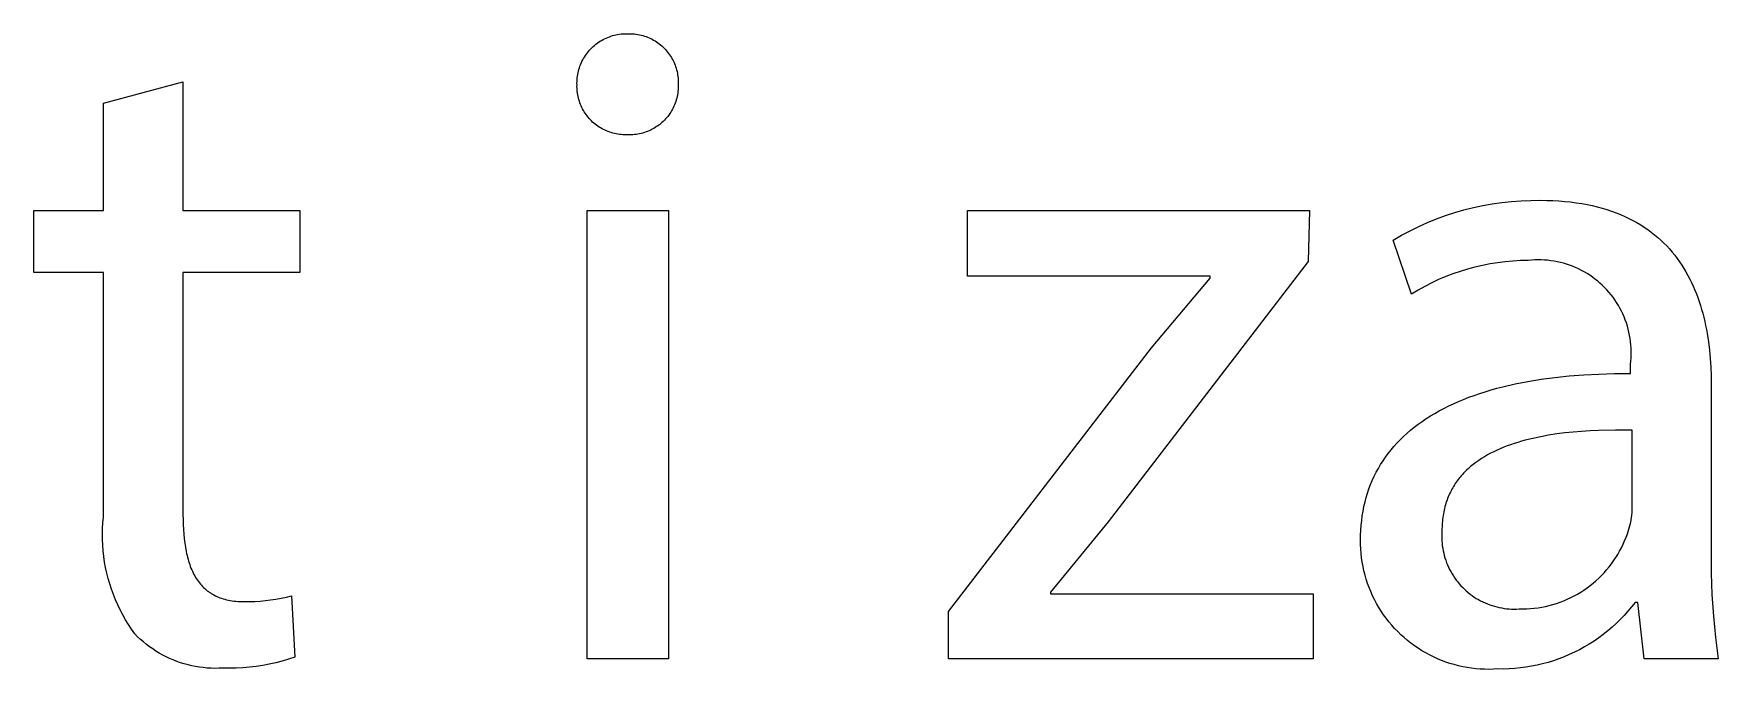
# Model space of a CAD drawing. Header units: millimetres. Extents: x 373 to 3451, y -552 to 1598.
# Drawn here: x 2560.8 to 2616.8, y -500.7 to -479.6 of the extents above; entities that cross this region are included whole.
import ezdxf

# ---------------------------------------------------------------- set-up
doc = ezdxf.new("R2010")
doc.units = ezdxf.units.MM
doc.header["$MEASUREMENT"] = 0
doc.layers.add('Domyślny', color=7, linetype='Continuous', true_color=0x000000)

msp = doc.modelspace()

# ---------------------------------------------------------------- linework, layer by layer
at = {"layer": 'Domyślny', "color": 18, "lineweight": 15, "true_color": 0x000000}
for p, q in [((2579.675, -479.785), (2579.725, -479.757)), ((2579.725, -479.757), (2579.776, -479.731)), ((2579.776, -479.731), (2579.827, -479.707)), ((2579.827, -479.707), (2579.88, -479.684)), ((2579.88, -479.684), (2579.933, -479.664)), ((2579.933, -479.664), (2579.987, -479.645)), ((2579.987, -479.645), (2580.042, -479.628)), ((2580.042, -479.628), (2580.097, -479.613)), ((2580.097, -479.613), (2580.153, -479.599)), ((2580.153, -479.599), (2580.209, -479.588)), ((2580.209, -479.588), (2580.265, -479.579)), ((2580.265, -479.579), (2580.322, -479.572)), ((2580.322, -479.572), (2580.379, -479.566)), ((2580.379, -479.566), (2580.436, -479.563)), ((2580.436, -479.563), (2580.493, -479.562)), ((2580.493, -479.562), (2580.55, -479.562)), ((2580.55, -479.562), (2580.606, -479.562)), ((2580.606, -479.562), (2580.662, -479.563)), ((2580.662, -479.563), (2580.718, -479.566)), ((2580.718, -479.566), (2580.773, -479.571)), ((2580.773, -479.571), (2580.829, -479.578)), ((2580.829, -479.578), (2580.884, -479.586)), ((2580.884, -479.586), (2580.938, -479.597)), ((2580.938, -479.597), (2580.993, -479.61)), ((2580.993, -479.61), (2581.047, -479.624)), ((2581.047, -479.624), (2581.1, -479.64)), ((2581.1, -479.64), (2581.153, -479.659)), ((2581.153, -479.659), (2581.205, -479.678)), ((2581.205, -479.678), (2581.256, -479.7)), ((2581.256, -479.7), (2581.307, -479.724)), ((2581.307, -479.724), (2581.357, -479.749)), ((2581.357, -479.749), (2581.406, -479.776)), ((2579.106, -480.338), (2579.137, -480.29)), ((2579.137, -480.29), (2579.17, -480.243)), ((2579.17, -480.243), (2579.204, -480.197)), ((2579.204, -480.197), (2579.24, -480.153)), ((2579.24, -480.153), (2579.278, -480.109)), ((2579.278, -480.109), (2579.317, -480.067)), ((2579.317, -480.067), (2579.357, -480.027)), ((2579.357, -480.027), (2579.399, -479.988)), ((2579.399, -479.988), (2579.442, -479.95)), ((2579.442, -479.95), (2579.486, -479.914)), ((2579.486, -479.914), (2579.532, -479.879)), ((2579.532, -479.879), (2579.578, -479.846)), ((2579.578, -479.846), (2579.626, -479.815)), ((2579.626, -479.815), (2579.675, -479.785)), ((2581.406, -479.776), (2581.454, -479.804)), ((2581.454, -479.804), (2581.501, -479.834)), ((2581.501, -479.834), (2581.546, -479.866)), ((2581.546, -479.866), (2581.591, -479.899)), ((2581.591, -479.899), (2581.635, -479.934)), ((2581.635, -479.934), (2581.677, -479.97)), ((2581.677, -479.97), (2581.718, -480.008)), ((2581.718, -480.008), (2581.758, -480.047)), ((2581.758, -480.047), (2581.796, -480.088)), ((2581.796, -480.088), (2581.833, -480.13)), ((2581.833, -480.13), (2581.869, -480.173)), ((2581.869, -480.173), (2581.903, -480.217)), ((2581.903, -480.217), (2581.935, -480.262)), ((2581.935, -480.262), (2581.966, -480.309)), ((2581.966, -480.309), (2581.996, -480.356)), ((2578.883, -480.922), (2578.894, -480.866)), ((2578.894, -480.866), (2578.907, -480.81)), ((2578.907, -480.81), (2578.922, -480.755)), ((2578.922, -480.755), (2578.938, -480.7)), ((2578.938, -480.7), (2578.957, -480.646)), ((2578.957, -480.646), (2578.977, -480.593)), ((2578.977, -480.593), (2578.999, -480.54)), ((2578.999, -480.54), (2579.024, -480.488)), ((2579.024, -480.488), (2579.049, -480.437)), ((2579.049, -480.437), (2579.077, -480.387)), ((2579.077, -480.387), (2579.106, -480.338)), ((2581.996, -480.356), (2582.023, -480.405)), ((2582.023, -480.405), (2582.049, -480.454)), ((2582.049, -480.454), (2582.073, -480.504)), ((2582.073, -480.504), (2582.096, -480.555)), ((2582.096, -480.555), (2582.117, -480.607)), ((2582.117, -480.607), (2582.136, -480.659)), ((2582.136, -480.659), (2582.153, -480.713)), ((2582.153, -480.713), (2582.168, -480.766)), ((2582.168, -480.766), (2582.182, -480.82)), ((2582.182, -480.82), (2582.193, -480.875)), ((2582.193, -480.875), (2582.203, -480.93)), ((2563.12, -481.868), (2565.764, -481.161)), ((2565.764, -481.161), (2565.764, -485.445)), ((2578.858, -481.206), (2578.859, -481.149)), ((2578.859, -481.264), (2578.858, -481.206)), ((2578.858, -481.319), (2578.859, -481.264)), ((2578.86, -481.374), (2578.858, -481.319)), ((2578.859, -481.149), (2578.862, -481.092)), ((2578.862, -481.429), (2578.86, -481.374)), ((2578.862, -481.092), (2578.867, -481.035)), ((2578.867, -481.485), (2578.862, -481.429)), ((2578.867, -481.035), (2578.874, -480.978)), ((2578.874, -480.978), (2578.883, -480.922)), ((2582.203, -480.93), (2582.211, -480.985)), ((2582.211, -480.985), (2582.216, -481.041)), ((2582.217, -481.432), (2582.212, -481.488)), ((2582.216, -481.041), (2582.22, -481.096)), ((2582.22, -481.376), (2582.217, -481.432)), ((2582.22, -481.096), (2582.222, -481.152)), ((2582.222, -481.32), (2582.22, -481.376)), ((2582.223, -481.208), (2582.221, -481.264)), ((2582.221, -481.264), (2582.222, -481.32)), ((2582.222, -481.152), (2582.223, -481.208)), ((2563.12, -485.445), (2563.12, -481.868)), ((2578.874, -481.539), (2578.867, -481.485)), ((2578.883, -481.594), (2578.874, -481.539)), ((2578.893, -481.648), (2578.883, -481.594)), ((2578.906, -481.702), (2578.893, -481.648)), ((2578.92, -481.756), (2578.906, -481.702)), ((2578.936, -481.809), (2578.92, -481.756)), ((2578.954, -481.861), (2578.936, -481.809)), ((2578.974, -481.913), (2578.954, -481.861)), ((2578.995, -481.964), (2578.974, -481.913)), ((2579.018, -482.014), (2578.995, -481.964)), ((2582.079, -481.975), (2582.055, -482.026)), ((2582.101, -481.924), (2582.079, -481.975)), ((2582.121, -481.871), (2582.101, -481.924)), ((2582.14, -481.818), (2582.121, -481.871)), ((2582.157, -481.764), (2582.14, -481.818)), ((2582.171, -481.71), (2582.157, -481.764)), ((2582.184, -481.655), (2582.171, -481.71)), ((2582.195, -481.6), (2582.184, -481.655)), ((2582.205, -481.544), (2582.195, -481.6)), ((2582.212, -481.488), (2582.205, -481.544)), ((2579.043, -482.063), (2579.018, -482.014)), ((2579.07, -482.112), (2579.043, -482.063)), ((2579.098, -482.16), (2579.07, -482.112)), ((2579.128, -482.206), (2579.098, -482.16)), ((2579.159, -482.252), (2579.128, -482.206)), ((2579.192, -482.296), (2579.159, -482.252)), ((2579.227, -482.339), (2579.192, -482.296)), ((2579.262, -482.381), (2579.227, -482.339)), ((2579.3, -482.422), (2579.262, -482.381)), ((2579.339, -482.462), (2579.3, -482.422)), ((2579.379, -482.5), (2579.339, -482.462)), ((2579.42, -482.537), (2579.379, -482.5)), ((2579.463, -482.572), (2579.42, -482.537)), ((2581.639, -482.553), (2581.596, -482.589)), ((2581.682, -482.516), (2581.639, -482.553)), ((2581.723, -482.478), (2581.682, -482.516)), ((2581.763, -482.439), (2581.723, -482.478)), ((2581.802, -482.398), (2581.763, -482.439)), ((2581.839, -482.355), (2581.802, -482.398)), ((2581.875, -482.312), (2581.839, -482.355)), ((2581.909, -482.267), (2581.875, -482.312)), ((2581.941, -482.221), (2581.909, -482.267)), ((2581.972, -482.174), (2581.941, -482.221)), ((2582.001, -482.125), (2581.972, -482.174)), ((2582.029, -482.076), (2582.001, -482.125)), ((2582.055, -482.026), (2582.029, -482.076)), ((2579.506, -482.606), (2579.463, -482.572)), ((2579.551, -482.638), (2579.506, -482.606)), ((2579.597, -482.669), (2579.551, -482.638)), ((2579.644, -482.698), (2579.597, -482.669)), ((2579.693, -482.725), (2579.644, -482.698)), ((2579.741, -482.751), (2579.693, -482.725)), ((2579.791, -482.775), (2579.741, -482.751)), ((2579.842, -482.798), (2579.791, -482.775)), ((2579.893, -482.818), (2579.842, -482.798)), ((2579.945, -482.837), (2579.893, -482.818)), ((2579.998, -482.854), (2579.945, -482.837)), ((2580.051, -482.869), (2579.998, -482.854)), ((2580.105, -482.883), (2580.051, -482.869)), ((2580.159, -482.894), (2580.105, -482.883)), ((2580.213, -482.904), (2580.159, -482.894)), ((2580.268, -482.912), (2580.213, -482.904)), ((2580.323, -482.918), (2580.268, -482.912)), ((2580.378, -482.922), (2580.323, -482.918)), ((2580.433, -482.924), (2580.378, -482.922)), ((2580.489, -482.924), (2580.433, -482.924)), ((2580.545, -482.927), (2580.489, -482.924)), ((2580.601, -482.928), (2580.545, -482.927)), ((2580.658, -482.927), (2580.601, -482.928)), ((2580.714, -482.924), (2580.658, -482.927)), ((2580.77, -482.919), (2580.714, -482.924)), ((2580.826, -482.913), (2580.77, -482.919)), ((2580.882, -482.904), (2580.826, -482.913)), ((2580.937, -482.893), (2580.882, -482.904)), ((2580.992, -482.881), (2580.937, -482.893)), ((2581.046, -482.866), (2580.992, -482.881)), ((2581.1, -482.85), (2581.046, -482.866)), ((2581.153, -482.832), (2581.1, -482.85)), ((2581.206, -482.812), (2581.153, -482.832)), ((2581.258, -482.79), (2581.206, -482.812)), ((2581.309, -482.766), (2581.258, -482.79)), ((2581.359, -482.741), (2581.309, -482.766)), ((2581.409, -482.714), (2581.359, -482.741)), ((2581.457, -482.685), (2581.409, -482.714)), ((2581.504, -482.654), (2581.457, -482.685)), ((2581.55, -482.622), (2581.504, -482.654)), ((2581.596, -482.589), (2581.55, -482.622)), ((2608.334, -485.423), (2608.645, -485.345)), ((2608.645, -485.345), (2608.959, -485.278)), ((2608.959, -485.278), (2609.274, -485.221)), ((2609.274, -485.221), (2609.592, -485.176)), ((2609.592, -485.176), (2609.911, -485.141)), ((2609.911, -485.141), (2610.23, -485.118)), ((2610.23, -485.118), (2610.551, -485.106)), ((2610.551, -485.106), (2610.871, -485.105)), ((2610.871, -485.105), (2611.082, -485.107)), ((2611.082, -485.107), (2611.288, -485.114)), ((2611.288, -485.114), (2611.489, -485.125)), ((2611.489, -485.125), (2611.685, -485.141)), ((2611.685, -485.141), (2611.876, -485.16)), ((2611.876, -485.16), (2612.063, -485.184)), ((2612.063, -485.184), (2612.245, -485.212)), ((2612.245, -485.212), (2612.422, -485.245)), ((2612.422, -485.245), (2612.595, -485.281)), ((2612.595, -485.281), (2612.763, -485.321)), ((2612.763, -485.321), (2612.926, -485.365)), ((2560.804, -487.505), (2560.804, -485.445)), ((2560.804, -485.445), (2563.12, -485.445)), ((2565.764, -485.445), (2569.649, -485.445)), ((2569.649, -485.445), (2569.649, -487.505)), ((2579.197, -485.445), (2581.903, -485.445)), ((2579.197, -500.357), (2579.197, -485.445)), ((2581.903, -485.445), (2581.903, -500.357)), ((2591.831, -487.625), (2591.831, -485.442)), ((2591.831, -485.442), (2603.197, -485.442)), ((2603.197, -485.442), (2603.156, -487.143)), ((2606.831, -485.974), (2607.124, -485.843)), ((2607.124, -485.843), (2607.421, -485.722)), ((2607.421, -485.722), (2607.722, -485.612)), ((2607.722, -485.612), (2608.026, -485.512)), ((2608.026, -485.512), (2608.334, -485.423)), ((2612.926, -485.365), (2613.085, -485.412)), ((2613.085, -485.412), (2613.24, -485.463)), ((2613.24, -485.463), (2613.39, -485.518)), ((2613.39, -485.518), (2613.536, -485.577)), ((2613.536, -485.577), (2613.678, -485.638)), ((2613.678, -485.638), (2613.816, -485.704)), ((2613.816, -485.704), (2613.95, -485.772)), ((2613.95, -485.772), (2614.079, -485.844)), ((2614.079, -485.844), (2614.205, -485.919)), ((2605.983, -486.427), (2606.26, -486.266)), ((2606.587, -488.221), (2605.983, -486.427)), ((2606.26, -486.266), (2606.543, -486.115)), ((2606.543, -486.115), (2606.831, -485.974)), ((2614.205, -485.919), (2614.326, -485.997)), ((2614.326, -485.997), (2614.444, -486.078)), ((2614.444, -486.078), (2614.558, -486.162)), ((2614.558, -486.162), (2614.668, -486.248)), ((2614.668, -486.248), (2614.774, -486.338)), ((2614.774, -486.338), (2614.876, -486.43)), ((2614.876, -486.43), (2614.975, -486.525)), ((2614.975, -486.525), (2615.071, -486.623)), ((2615.071, -486.623), (2615.162, -486.723)), ((2615.162, -486.723), (2615.251, -486.825)), ((2615.251, -486.825), (2615.335, -486.93)), ((2615.335, -486.93), (2615.417, -487.037)), ((2563.12, -487.505), (2560.804, -487.505)), ((2563.12, -495.643), (2563.12, -487.505)), ((2569.649, -487.505), (2565.764, -487.505)), ((2565.764, -487.505), (2565.764, -495.55)), ((2603.156, -487.143), (2596.515, -495.793)), ((2607.966, -487.552), (2607.727, -487.643)), ((2608.208, -487.469), (2607.966, -487.552)), ((2608.452, -487.394), (2608.208, -487.469)), ((2608.699, -487.327), (2608.452, -487.394)), ((2608.949, -487.269), (2608.699, -487.327)), ((2609.2, -487.22), (2608.949, -487.269)), ((2609.452, -487.179), (2609.2, -487.22)), ((2609.706, -487.147), (2609.452, -487.179)), ((2609.961, -487.124), (2609.706, -487.147)), ((2610.216, -487.109), (2609.961, -487.124)), ((2610.472, -487.103), (2610.216, -487.109)), ((2610.578, -487.093), (2610.472, -487.103)), ((2610.685, -487.087), (2610.578, -487.093)), ((2610.792, -487.085), (2610.685, -487.087)), ((2610.9, -487.086), (2610.792, -487.085)), ((2611.007, -487.091), (2610.9, -487.086)), ((2611.113, -487.099), (2611.007, -487.091)), ((2611.22, -487.112), (2611.113, -487.099)), ((2611.326, -487.128), (2611.22, -487.112)), ((2611.431, -487.147), (2611.326, -487.128)), ((2611.536, -487.171), (2611.431, -487.147)), ((2611.639, -487.198), (2611.536, -487.171)), ((2611.742, -487.228), (2611.639, -487.198)), ((2611.844, -487.263), (2611.742, -487.228)), ((2611.944, -487.3), (2611.844, -487.263)), ((2612.043, -487.341), (2611.944, -487.3)), ((2612.14, -487.386), (2612.043, -487.341)), ((2612.236, -487.434), (2612.14, -487.386)), ((2612.33, -487.485), (2612.236, -487.434)), ((2612.422, -487.54), (2612.33, -487.485)), ((2612.513, -487.597), (2612.422, -487.54)), ((2615.417, -487.037), (2615.495, -487.146)), ((2615.495, -487.146), (2615.57, -487.257)), ((2615.57, -487.257), (2615.641, -487.371)), ((2615.641, -487.371), (2615.71, -487.486)), ((2615.71, -487.486), (2615.775, -487.603)), ((2599.897, -487.625), (2591.831, -487.625)), ((2597.95, -490.013), (2599.897, -487.697)), ((2599.897, -487.697), (2599.897, -487.625)), ((2606.807, -488.09), (2606.587, -488.221)), ((2607.031, -487.966), (2606.807, -488.09)), ((2607.26, -487.851), (2607.031, -487.966)), ((2607.492, -487.743), (2607.26, -487.851)), ((2607.727, -487.643), (2607.492, -487.743)), ((2612.601, -487.658), (2612.513, -487.597)), ((2612.687, -487.722), (2612.601, -487.658)), ((2612.771, -487.788), (2612.687, -487.722)), ((2612.852, -487.858), (2612.771, -487.788)), ((2612.931, -487.931), (2612.852, -487.858)), ((2613.008, -488.006), (2612.931, -487.931)), ((2613.081, -488.083), (2613.008, -488.006)), ((2613.152, -488.164), (2613.081, -488.083)), ((2615.775, -487.603), (2615.837, -487.722)), ((2615.837, -487.722), (2615.896, -487.843)), ((2615.896, -487.843), (2615.953, -487.965)), ((2615.953, -487.965), (2616.006, -488.089)), ((2616.006, -488.089), (2616.056, -488.215)), ((2613.22, -488.246), (2613.152, -488.164)), ((2613.286, -488.331), (2613.22, -488.246)), ((2613.348, -488.418), (2613.286, -488.331)), ((2613.407, -488.508), (2613.348, -488.418)), ((2613.463, -488.599), (2613.407, -488.508)), ((2613.516, -488.692), (2613.463, -488.599)), ((2613.565, -488.787), (2613.516, -488.692)), ((2616.056, -488.215), (2616.104, -488.342)), ((2616.104, -488.342), (2616.149, -488.47)), ((2616.149, -488.47), (2616.191, -488.6)), ((2616.191, -488.6), (2616.231, -488.731)), ((2613.612, -488.884), (2613.565, -488.787)), ((2613.654, -488.982), (2613.612, -488.884)), ((2613.694, -489.082), (2613.654, -488.982)), ((2613.73, -489.183), (2613.694, -489.082)), ((2613.762, -489.285), (2613.73, -489.183)), ((2616.231, -488.731), (2616.268, -488.863)), ((2616.268, -488.863), (2616.302, -488.996)), ((2616.302, -488.996), (2616.334, -489.13)), ((2616.334, -489.13), (2616.363, -489.265)), ((2616.363, -489.265), (2616.391, -489.401)), ((2613.791, -489.388), (2613.762, -489.285)), ((2613.816, -489.492), (2613.791, -489.388)), ((2613.837, -489.597), (2613.816, -489.492)), ((2613.855, -489.703), (2613.837, -489.597)), ((2613.869, -489.809), (2613.855, -489.703)), ((2613.88, -489.916), (2613.869, -489.809)), ((2616.391, -489.401), (2616.415, -489.538)), ((2616.415, -489.538), (2616.458, -489.814)), ((2616.458, -489.814), (2616.492, -490.091)), ((2591.206, -498.786), (2597.95, -490.013)), ((2613.876, -490.451), (2613.884, -490.344)), ((2613.886, -490.023), (2613.88, -489.916)), ((2613.884, -490.344), (2613.889, -490.237)), ((2613.889, -490.13), (2613.886, -490.023)), ((2613.889, -490.237), (2613.889, -490.13)), ((2616.492, -490.091), (2616.518, -490.371)), ((2616.518, -490.371), (2616.536, -490.651)), ((2611.354, -490.996), (2611.825, -490.947)), ((2611.825, -490.947), (2612.312, -490.909)), ((2612.312, -490.909), (2612.814, -490.882)), ((2612.814, -490.882), (2613.332, -490.868)), ((2613.332, -490.868), (2613.864, -490.865)), ((2613.864, -490.557), (2613.876, -490.451)), ((2613.864, -490.865), (2613.864, -490.557)), ((2616.536, -490.651), (2616.546, -490.932)), ((2616.546, -490.932), (2616.549, -491.213)), ((2608.856, -491.529), (2609.042, -491.47)), ((2609.042, -491.47), (2609.232, -491.413)), ((2609.232, -491.413), (2609.426, -491.358)), ((2609.426, -491.358), (2609.624, -491.307)), ((2609.624, -491.307), (2610.033, -491.212)), ((2610.033, -491.212), (2610.457, -491.129)), ((2610.457, -491.129), (2610.898, -491.057)), ((2610.898, -491.057), (2611.354, -490.996)), ((2616.549, -491.213), (2616.549, -496.789)), ((2607.514, -492.106), (2607.667, -492.024)), ((2607.667, -492.024), (2607.825, -491.945)), ((2607.825, -491.945), (2607.986, -491.869)), ((2607.986, -491.869), (2608.152, -491.796)), ((2608.152, -491.796), (2608.322, -491.725)), ((2608.322, -491.725), (2608.495, -491.657)), ((2608.495, -491.657), (2608.673, -491.592)), ((2608.673, -491.592), (2608.856, -491.529)), ((2606.683, -492.65), (2606.811, -492.553)), ((2606.811, -492.553), (2606.943, -492.458)), ((2606.943, -492.458), (2607.08, -492.366)), ((2607.08, -492.366), (2607.22, -492.276)), ((2607.22, -492.276), (2607.365, -492.19)), ((2607.365, -492.19), (2607.514, -492.106)), ((2606.007, -493.289), (2606.109, -493.176)), ((2606.109, -493.176), (2606.215, -493.066)), ((2606.215, -493.066), (2606.326, -492.958)), ((2606.326, -492.958), (2606.441, -492.853)), ((2606.441, -492.853), (2606.56, -492.75)), ((2606.56, -492.75), (2606.683, -492.65)), ((2610.003, -493.193), (2609.884, -493.233)), ((2610.124, -493.155), (2610.003, -493.193)), ((2610.246, -493.118), (2610.124, -493.155)), ((2610.37, -493.084), (2610.246, -493.118)), ((2610.623, -493.022), (2610.37, -493.084)), ((2610.882, -492.967), (2610.623, -493.022)), ((2611.147, -492.918), (2610.882, -492.967)), ((2611.415, -492.877), (2611.147, -492.918)), ((2611.688, -492.842), (2611.415, -492.877)), ((2611.964, -492.813), (2611.688, -492.842)), ((2612.242, -492.789), (2611.964, -492.813)), ((2612.522, -492.771), (2612.242, -492.789)), ((2612.804, -492.758), (2612.522, -492.771)), ((2613.366, -492.746), (2612.804, -492.758)), ((2613.926, -492.75), (2613.366, -492.746)), ((2613.926, -495.333), (2613.926, -492.75)), ((2605.643, -493.767), (2605.727, -493.644)), ((2605.727, -493.644), (2605.816, -493.523)), ((2605.816, -493.523), (2605.909, -493.405)), ((2605.909, -493.405), (2606.007, -493.289)), ((2608.917, -493.692), (2608.822, -493.755)), ((2609.014, -493.632), (2608.917, -493.692)), ((2609.115, -493.574), (2609.014, -493.632)), ((2609.217, -493.519), (2609.115, -493.574)), ((2609.323, -493.465), (2609.217, -493.519)), ((2609.431, -493.414), (2609.323, -493.465)), ((2609.541, -493.366), (2609.431, -493.414)), ((2609.653, -493.319), (2609.541, -493.366)), ((2609.768, -493.275), (2609.653, -493.319)), ((2609.884, -493.233), (2609.768, -493.275)), ((2605.288, -494.421), (2605.35, -494.285)), ((2605.35, -494.285), (2605.417, -494.152)), ((2605.417, -494.152), (2605.488, -494.021)), ((2605.488, -494.021), (2605.563, -493.893)), ((2605.563, -493.893), (2605.643, -493.767)), ((2608.208, -494.308), (2608.174, -494.35)), ((2608.243, -494.266), (2608.208, -494.308)), ((2608.279, -494.226), (2608.243, -494.266)), ((2608.316, -494.185), (2608.279, -494.226)), ((2608.354, -494.146), (2608.316, -494.185)), ((2608.392, -494.107), (2608.354, -494.146)), ((2608.432, -494.069), (2608.392, -494.107)), ((2608.472, -494.032), (2608.432, -494.069)), ((2608.513, -493.995), (2608.472, -494.032)), ((2608.555, -493.959), (2608.513, -493.995)), ((2608.598, -493.923), (2608.555, -493.959)), ((2608.641, -493.888), (2608.598, -493.923)), ((2608.73, -493.82), (2608.641, -493.888)), ((2608.822, -493.755), (2608.73, -493.82)), ((2605.085, -494.989), (2605.129, -494.843)), ((2605.129, -494.843), (2605.177, -494.7)), ((2605.177, -494.7), (2605.23, -494.559)), ((2605.23, -494.559), (2605.288, -494.421)), ((2607.857, -494.863), (2607.834, -494.914)), ((2607.881, -494.812), (2607.857, -494.863)), ((2607.906, -494.763), (2607.881, -494.812)), ((2607.932, -494.714), (2607.906, -494.763)), ((2607.959, -494.666), (2607.932, -494.714)), ((2607.987, -494.619), (2607.959, -494.666)), ((2608.016, -494.572), (2607.987, -494.619)), ((2608.045, -494.526), (2608.016, -494.572)), ((2608.076, -494.481), (2608.045, -494.526)), ((2608.108, -494.437), (2608.076, -494.481)), ((2608.14, -494.393), (2608.108, -494.437)), ((2608.174, -494.35), (2608.14, -494.393)), ((2604.98, -495.441), (2605.011, -495.288)), ((2605.011, -495.288), (2605.045, -495.137)), ((2605.045, -495.137), (2605.085, -494.989)), ((2607.674, -495.408), (2607.662, -495.467)), ((2607.688, -495.35), (2607.674, -495.408)), ((2607.702, -495.293), (2607.688, -495.35)), ((2607.718, -495.236), (2607.702, -495.293)), ((2607.735, -495.18), (2607.718, -495.236)), ((2607.752, -495.126), (2607.735, -495.18)), ((2607.771, -495.071), (2607.752, -495.126)), ((2607.791, -495.018), (2607.771, -495.071)), ((2607.812, -494.965), (2607.791, -495.018)), ((2607.834, -494.914), (2607.812, -494.965)), ((2613.918, -495.493), (2613.923, -495.413)), ((2613.923, -495.413), (2613.926, -495.333)), ((2563.092, -496.016), (2563.103, -495.829)), ((2563.103, -495.829), (2563.12, -495.643)), ((2565.764, -495.55), (2565.766, -495.721)), ((2565.766, -495.721), (2565.771, -495.887)), ((2565.771, -495.887), (2565.778, -496.048)), ((2596.515, -495.793), (2594.598, -498.14)), ((2604.906, -496.077), (2604.917, -495.914)), ((2604.917, -495.914), (2604.934, -495.754)), ((2604.934, -495.754), (2604.955, -495.596)), ((2604.955, -495.596), (2604.98, -495.441)), ((2607.605, -495.968), (2607.603, -496.035)), ((2607.608, -495.903), (2607.605, -495.968)), ((2607.612, -495.838), (2607.608, -495.903)), ((2607.617, -495.774), (2607.612, -495.838)), ((2607.624, -495.711), (2607.617, -495.774)), ((2607.632, -495.649), (2607.624, -495.711)), ((2607.641, -495.587), (2607.632, -495.649)), ((2607.651, -495.527), (2607.641, -495.587)), ((2607.662, -495.467), (2607.651, -495.527)), ((2613.814, -496.043), (2613.836, -495.966)), ((2613.836, -495.966), (2613.856, -495.888)), ((2613.856, -495.888), (2613.874, -495.81)), ((2613.874, -495.81), (2613.889, -495.731)), ((2613.889, -495.731), (2613.901, -495.652)), ((2613.901, -495.652), (2613.911, -495.573)), ((2613.911, -495.573), (2613.918, -495.493)), ((2563.088, -496.203), (2563.092, -496.016)), ((2563.09, -496.39), (2563.088, -496.203)), ((2563.098, -496.577), (2563.09, -496.39)), ((2565.778, -496.048), (2565.79, -496.205)), ((2565.79, -496.205), (2565.804, -496.356)), ((2565.804, -496.356), (2565.822, -496.503)), ((2565.822, -496.503), (2565.844, -496.645)), ((2604.896, -496.409), (2604.899, -496.242)), ((2604.897, -496.556), (2604.896, -496.409)), ((2604.899, -496.242), (2604.906, -496.077)), ((2607.597, -496.184), (2607.595, -496.267)), ((2607.595, -496.267), (2607.595, -496.35)), ((2607.595, -496.35), (2607.599, -496.432)), ((2607.602, -496.102), (2607.597, -496.184)), ((2607.599, -496.432), (2607.605, -496.515)), ((2607.603, -496.035), (2607.602, -496.102)), ((2607.605, -496.515), (2607.614, -496.597)), ((2613.564, -496.66), (2613.62, -496.546)), ((2613.62, -496.546), (2613.671, -496.431)), ((2613.671, -496.431), (2613.718, -496.313)), ((2613.718, -496.313), (2613.762, -496.194)), ((2613.762, -496.194), (2613.789, -496.119)), ((2613.789, -496.119), (2613.814, -496.043)), ((2563.112, -496.763), (2563.098, -496.577)), ((2563.133, -496.949), (2563.112, -496.763)), ((2563.16, -497.135), (2563.133, -496.949)), ((2565.844, -496.645), (2565.87, -496.782)), ((2565.87, -496.782), (2565.884, -496.849)), ((2565.884, -496.849), (2565.899, -496.914)), ((2565.899, -496.914), (2565.915, -496.978)), ((2565.915, -496.978), (2565.932, -497.041)), ((2565.932, -497.041), (2565.949, -497.102)), ((2565.949, -497.102), (2565.968, -497.162)), ((2604.903, -496.702), (2604.897, -496.556)), ((2604.914, -496.848), (2604.903, -496.702)), ((2604.931, -496.994), (2604.914, -496.848)), ((2604.952, -497.139), (2604.931, -496.994)), ((2607.614, -496.597), (2607.626, -496.679)), ((2607.626, -496.679), (2607.641, -496.76)), ((2607.641, -496.76), (2607.659, -496.841)), ((2607.659, -496.841), (2607.679, -496.921)), ((2607.679, -496.921), (2607.702, -497)), ((2607.702, -497), (2607.728, -497.079)), ((2607.728, -497.079), (2607.756, -497.157)), ((2613.232, -497.198), (2613.306, -497.096)), ((2613.306, -497.096), (2613.376, -496.99)), ((2613.376, -496.99), (2613.443, -496.882)), ((2613.443, -496.882), (2613.505, -496.772)), ((2613.505, -496.772), (2613.564, -496.66)), ((2616.549, -496.789), (2616.55, -497.504)), ((2563.193, -497.319), (2563.16, -497.135)), ((2563.232, -497.502), (2563.193, -497.319)), ((2563.278, -497.683), (2563.232, -497.502)), ((2565.968, -497.162), (2565.988, -497.221)), ((2565.988, -497.221), (2566.009, -497.279)), ((2566.009, -497.279), (2566.031, -497.335)), ((2566.031, -497.335), (2566.054, -497.39)), ((2566.054, -497.39), (2566.078, -497.444)), ((2566.078, -497.444), (2566.103, -497.496)), ((2566.103, -497.496), (2566.129, -497.547)), ((2566.129, -497.547), (2566.156, -497.597)), ((2566.156, -497.597), (2566.185, -497.645)), ((2566.185, -497.645), (2566.214, -497.692)), ((2604.978, -497.283), (2604.952, -497.139)), ((2605.009, -497.426), (2604.978, -497.283)), ((2605.045, -497.568), (2605.009, -497.426)), ((2605.086, -497.709), (2605.045, -497.568)), ((2607.756, -497.157), (2607.787, -497.233)), ((2607.787, -497.233), (2607.821, -497.309)), ((2607.821, -497.309), (2607.857, -497.383)), ((2607.857, -497.383), (2607.896, -497.456)), ((2607.896, -497.456), (2607.937, -497.528)), ((2607.937, -497.528), (2607.981, -497.598)), ((2607.981, -497.598), (2608.027, -497.667)), ((2608.027, -497.667), (2608.075, -497.734)), ((2612.72, -497.758), (2612.813, -497.672)), ((2612.813, -497.672), (2612.903, -497.583)), ((2612.903, -497.583), (2612.99, -497.491)), ((2612.99, -497.491), (2613.074, -497.396)), ((2613.074, -497.396), (2613.155, -497.299)), ((2613.155, -497.299), (2613.232, -497.198)), ((2616.55, -497.504), (2616.574, -498.219)), ((2563.33, -497.863), (2563.278, -497.683)), ((2563.387, -498.041), (2563.33, -497.863)), ((2563.451, -498.217), (2563.387, -498.041)), ((2563.521, -498.39), (2563.451, -498.217)), ((2566.214, -497.692), (2566.244, -497.738)), ((2566.244, -497.738), (2566.276, -497.782)), ((2566.276, -497.782), (2566.309, -497.825)), ((2566.309, -497.825), (2566.343, -497.867)), ((2566.343, -497.867), (2566.378, -497.907)), ((2566.378, -497.907), (2566.414, -497.946)), ((2566.414, -497.946), (2566.451, -497.984)), ((2566.451, -497.984), (2566.489, -498.02)), ((2566.489, -498.02), (2566.509, -498.037)), ((2566.509, -498.037), (2566.529, -498.054)), ((2566.529, -498.054), (2566.549, -498.071)), ((2566.549, -498.071), (2566.57, -498.088)), ((2566.57, -498.088), (2566.591, -498.104)), ((2566.591, -498.104), (2566.612, -498.119)), ((2566.612, -498.119), (2566.634, -498.135)), ((2566.634, -498.135), (2566.655, -498.15)), ((2566.655, -498.15), (2566.677, -498.164)), ((2566.677, -498.164), (2566.7, -498.179)), ((2566.7, -498.179), (2566.723, -498.193)), ((2566.723, -498.193), (2566.746, -498.206)), ((2566.746, -498.206), (2566.793, -498.232)), ((2594.598, -498.14), (2594.598, -498.192)), ((2594.598, -498.192), (2603.32, -498.192)), ((2603.32, -498.192), (2603.32, -500.354)), ((2605.131, -497.848), (2605.086, -497.709)), ((2605.182, -497.986), (2605.131, -497.848)), ((2605.237, -498.121), (2605.182, -497.986)), ((2605.297, -498.255), (2605.237, -498.121)), ((2608.075, -497.734), (2608.126, -497.799)), ((2608.126, -497.799), (2608.178, -497.862)), ((2608.178, -497.862), (2608.233, -497.924)), ((2608.233, -497.924), (2608.291, -497.984)), ((2608.291, -497.984), (2608.35, -498.042)), ((2608.35, -498.042), (2608.411, -498.098)), ((2608.411, -498.098), (2608.474, -498.151)), ((2608.474, -498.151), (2608.538, -498.203)), ((2608.538, -498.203), (2608.605, -498.252)), ((2611.993, -498.263), (2612.104, -498.202)), ((2612.104, -498.202), (2612.213, -498.137)), ((2612.213, -498.137), (2612.319, -498.068)), ((2612.319, -498.068), (2612.423, -497.996)), ((2612.423, -497.996), (2612.525, -497.92)), ((2612.525, -497.92), (2612.623, -497.841)), ((2612.623, -497.841), (2612.72, -497.758)), ((2616.574, -498.219), (2616.622, -498.933)), ((2563.596, -498.562), (2563.521, -498.39)), ((2563.677, -498.73), (2563.596, -498.562)), ((2563.764, -498.896), (2563.677, -498.73)), ((2566.793, -498.232), (2566.841, -498.257)), ((2566.841, -498.257), (2566.89, -498.28)), ((2566.89, -498.28), (2566.941, -498.302)), ((2566.941, -498.302), (2566.993, -498.322)), ((2566.993, -498.322), (2567.047, -498.341)), ((2567.047, -498.341), (2567.102, -498.359)), ((2567.102, -498.359), (2567.158, -498.375)), ((2567.158, -498.375), (2567.215, -498.389)), ((2567.215, -498.389), (2567.274, -498.402)), ((2567.274, -498.402), (2567.334, -498.413)), ((2567.334, -498.413), (2567.395, -498.423)), ((2567.395, -498.423), (2567.458, -498.432)), ((2567.458, -498.432), (2567.523, -498.439)), ((2567.523, -498.439), (2567.588, -498.444)), ((2567.588, -498.444), (2567.655, -498.448)), ((2567.655, -498.448), (2567.724, -498.45)), ((2567.724, -498.45), (2567.794, -498.451)), ((2567.794, -498.451), (2567.971, -498.452)), ((2567.971, -498.452), (2568.148, -498.447)), ((2568.148, -498.447), (2568.325, -498.436)), ((2568.325, -498.436), (2568.502, -498.42)), ((2568.502, -498.42), (2568.678, -498.398)), ((2568.678, -498.398), (2568.853, -498.371)), ((2568.853, -498.371), (2569.027, -498.338)), ((2569.027, -498.338), (2569.2, -498.3)), ((2569.2, -498.3), (2569.372, -498.256)), ((2569.372, -498.256), (2569.485, -500.296)), ((2591.206, -500.354), (2591.206, -498.786)), ((2605.361, -498.387), (2605.297, -498.255)), ((2605.43, -498.516), (2605.361, -498.387)), ((2605.503, -498.643), (2605.43, -498.516)), ((2605.581, -498.767), (2605.503, -498.643)), ((2605.662, -498.889), (2605.581, -498.767)), ((2608.605, -498.252), (2608.673, -498.299)), ((2608.673, -498.299), (2608.743, -498.343)), ((2608.743, -498.343), (2608.814, -498.385)), ((2608.814, -498.385), (2608.886, -498.425)), ((2608.886, -498.425), (2608.96, -498.462)), ((2608.96, -498.462), (2609.035, -498.496)), ((2609.035, -498.496), (2609.112, -498.528)), ((2609.112, -498.528), (2609.189, -498.558)), ((2609.189, -498.558), (2609.267, -498.584)), ((2609.267, -498.584), (2609.346, -498.608)), ((2609.346, -498.608), (2609.426, -498.63)), ((2609.426, -498.63), (2609.507, -498.648)), ((2609.507, -498.648), (2609.588, -498.664)), ((2609.588, -498.664), (2609.669, -498.677)), ((2609.669, -498.677), (2609.752, -498.687)), ((2609.752, -498.687), (2609.834, -498.694)), ((2609.834, -498.694), (2609.916, -498.698)), ((2609.916, -498.698), (2609.999, -498.7)), ((2609.999, -498.7), (2610.082, -498.699)), ((2610.082, -498.699), (2610.164, -498.695)), ((2610.164, -498.695), (2610.291, -498.696)), ((2610.291, -498.696), (2610.418, -498.692)), ((2610.418, -498.692), (2610.544, -498.685)), ((2610.544, -498.685), (2610.67, -498.672)), ((2610.67, -498.672), (2610.796, -498.656)), ((2610.796, -498.656), (2610.921, -498.635)), ((2610.921, -498.635), (2611.045, -498.611)), ((2611.045, -498.611), (2611.168, -498.581)), ((2611.168, -498.581), (2611.29, -498.548)), ((2611.29, -498.548), (2611.411, -498.511)), ((2611.411, -498.511), (2611.531, -498.469)), ((2611.531, -498.469), (2611.649, -498.424)), ((2611.649, -498.424), (2611.766, -498.374)), ((2611.766, -498.374), (2611.88, -498.32)), ((2611.88, -498.32), (2611.993, -498.263)), ((2613.782, -498.772), (2613.656, -498.912)), ((2613.902, -498.628), (2613.782, -498.772)), ((2614.018, -498.48), (2613.902, -498.628)), ((2614.11, -498.48), (2614.018, -498.48)), ((2614.325, -500.355), (2614.11, -498.48)), ((2563.856, -499.059), (2563.764, -498.896)), ((2563.954, -499.218), (2563.856, -499.059)), ((2564.057, -499.374), (2563.954, -499.218)), ((2605.748, -499.007), (2605.662, -498.889)), ((2605.838, -499.123), (2605.748, -499.007)), ((2605.932, -499.235), (2605.838, -499.123)), ((2606.03, -499.344), (2605.932, -499.235)), ((2606.132, -499.45), (2606.03, -499.344)), ((2613.253, -499.306), (2613.109, -499.427)), ((2613.392, -499.179), (2613.253, -499.306)), ((2613.526, -499.048), (2613.392, -499.179)), ((2613.656, -498.912), (2613.526, -499.048)), ((2616.622, -498.933), (2616.692, -499.646)), ((2564.166, -499.527), (2564.057, -499.374)), ((2564.257, -499.619), (2564.166, -499.527)), ((2564.351, -499.707), (2564.257, -499.619)), ((2564.449, -499.792), (2564.351, -499.707)), ((2564.549, -499.874), (2564.449, -499.792)), ((2564.652, -499.952), (2564.549, -499.874)), ((2606.237, -499.552), (2606.132, -499.45)), ((2606.345, -499.651), (2606.237, -499.552)), ((2606.457, -499.745), (2606.345, -499.651)), ((2606.572, -499.836), (2606.457, -499.745)), ((2606.69, -499.923), (2606.572, -499.836)), ((2612.498, -499.865), (2612.337, -499.961)), ((2612.657, -499.763), (2612.498, -499.865)), ((2612.811, -499.656), (2612.657, -499.763)), ((2612.962, -499.544), (2612.811, -499.656)), ((2613.109, -499.427), (2612.962, -499.544)), ((2616.692, -499.646), (2616.785, -500.355)), ((2564.758, -500.027), (2564.652, -499.952)), ((2564.866, -500.097), (2564.758, -500.027)), ((2564.977, -500.164), (2564.866, -500.097)), ((2565.09, -500.228), (2564.977, -500.164)), ((2565.205, -500.287), (2565.09, -500.228)), ((2565.322, -500.342), (2565.205, -500.287)), ((2565.441, -500.393), (2565.322, -500.342)), ((2565.561, -500.44), (2565.441, -500.393)), ((2565.683, -500.483), (2565.561, -500.44)), ((2569.062, -500.43), (2568.847, -500.487)), ((2569.274, -500.367), (2569.062, -500.43)), ((2569.485, -500.296), (2569.274, -500.367)), ((2581.903, -500.357), (2579.197, -500.357)), ((2603.32, -500.354), (2591.206, -500.354)), ((2606.811, -500.005), (2606.69, -499.923)), ((2606.935, -500.084), (2606.811, -500.005)), ((2607.061, -500.158), (2606.935, -500.084)), ((2607.19, -500.227), (2607.061, -500.158)), ((2607.321, -500.293), (2607.19, -500.227)), ((2607.455, -500.353), (2607.321, -500.293)), ((2607.59, -500.409), (2607.455, -500.353)), ((2607.727, -500.461), (2607.59, -500.409)), ((2607.866, -500.507), (2607.727, -500.461)), ((2611.308, -500.418), (2611.128, -500.473)), ((2611.485, -500.356), (2611.308, -500.418)), ((2611.661, -500.289), (2611.485, -500.356)), ((2611.834, -500.215), (2611.661, -500.289)), ((2612.004, -500.136), (2611.834, -500.215)), ((2612.172, -500.051), (2612.004, -500.136)), ((2612.337, -499.961), (2612.172, -500.051)), ((2616.785, -500.355), (2614.325, -500.355)), ((2565.807, -500.521), (2565.683, -500.483)), ((2565.932, -500.556), (2565.807, -500.521)), ((2566.058, -500.585), (2565.932, -500.556)), ((2566.184, -500.611), (2566.058, -500.585)), ((2566.312, -500.632), (2566.184, -500.611)), ((2566.44, -500.649), (2566.312, -500.632)), ((2566.569, -500.661), (2566.44, -500.649)), ((2566.698, -500.668), (2566.569, -500.661)), ((2566.828, -500.672), (2566.698, -500.668)), ((2566.957, -500.67), (2566.828, -500.672)), ((2567.086, -500.665), (2566.957, -500.67)), ((2567.308, -500.669), (2567.086, -500.665)), ((2567.53, -500.666), (2567.308, -500.669)), ((2567.752, -500.655), (2567.53, -500.666)), ((2567.973, -500.637), (2567.752, -500.655)), ((2568.193, -500.611), (2567.973, -500.637)), ((2568.413, -500.577), (2568.193, -500.611)), ((2568.631, -500.536), (2568.413, -500.577)), ((2568.847, -500.487), (2568.631, -500.536)), ((2608.007, -500.549), (2607.866, -500.507)), ((2608.148, -500.586), (2608.007, -500.549)), ((2608.291, -500.618), (2608.148, -500.586)), ((2608.435, -500.645), (2608.291, -500.618)), ((2608.58, -500.667), (2608.435, -500.645)), ((2608.726, -500.684), (2608.58, -500.667)), ((2608.872, -500.696), (2608.726, -500.684)), ((2609.018, -500.703), (2608.872, -500.696)), ((2609.164, -500.705), (2609.018, -500.703)), ((2609.311, -500.702), (2609.164, -500.705)), ((2609.457, -500.693), (2609.311, -500.702)), ((2609.645, -500.694), (2609.457, -500.693)), ((2609.833, -500.689), (2609.645, -500.694)), ((2610.021, -500.677), (2609.833, -500.689)), ((2610.208, -500.658), (2610.021, -500.677)), ((2610.394, -500.634), (2610.208, -500.658)), ((2610.58, -500.603), (2610.394, -500.634)), ((2610.764, -500.566), (2610.58, -500.603)), ((2610.947, -500.523), (2610.764, -500.566)), ((2611.128, -500.473), (2610.947, -500.523))]:
    msp.add_line(p, q, dxfattribs=at)

doc.saveas('drawing.dxf')
